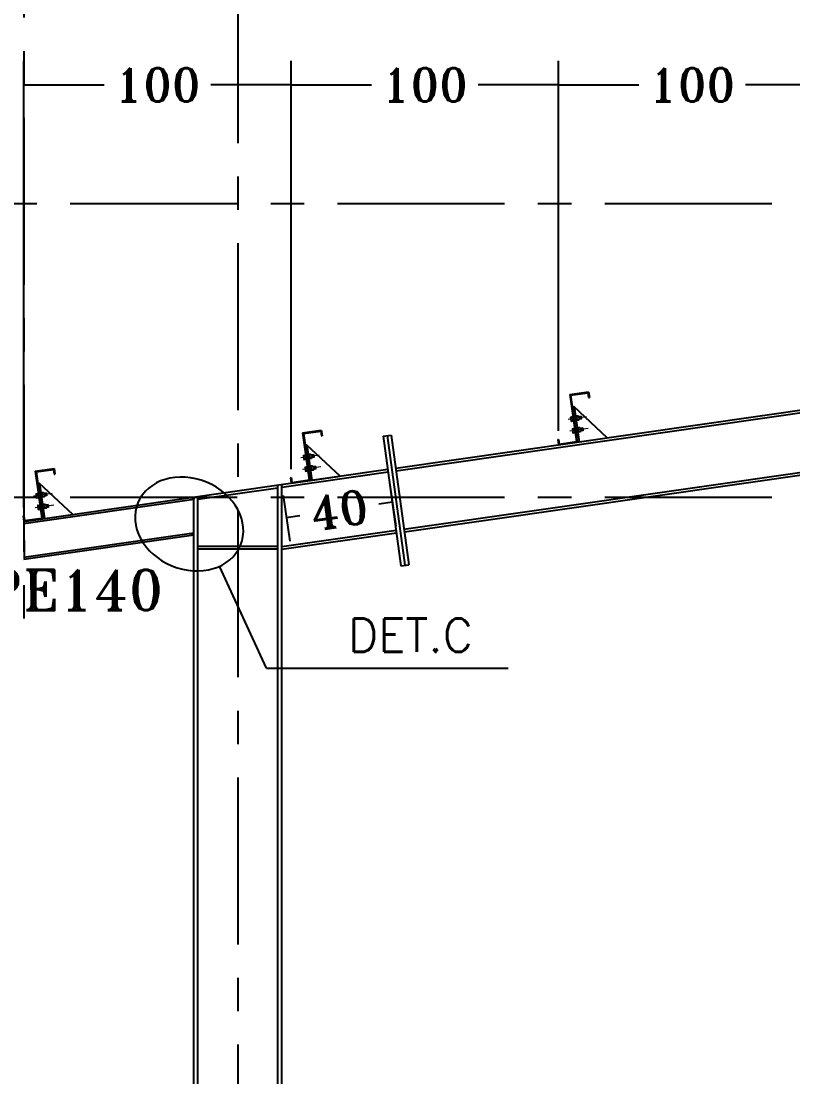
# Model space of a CAD drawing. Header units: inches. Extents: x 460503 to 460688, y 47570 to 48852.
# Drawn here: x 460521.71 to 460527.49, y 48045.24 to 48053.14 of the extents above; entities that cross this region are included whole.
import ezdxf

# ---------------------------------------------------------------- set-up
doc = ezdxf.new("R2010")
doc.units = ezdxf.units.IN
doc.header["$MEASUREMENT"] = 0
doc.linetypes.add('CENTER', pattern=[2, 1.25, -0.25, 0.25, -0.25])
doc.layers.add('2', color=2, linetype='Continuous', lineweight=9)
doc.layers.add('TEXT', color=250, linetype='Continuous', lineweight=30)
for name, color, linetype in [('2Y', 2, 'Continuous'), ('3G', 3, 'Continuous'), ('AXE', 1, 'CENTER'), ('TIE', 2, 'Continuous')]:
    doc.layers.add(name, color=color, linetype=linetype)
doc.styles.add('ROMANC', font='TXT.shx')
doc.styles.add('ROMANT', font='romant')
doc.dimstyles.new('1-50', dxfattribs={"dimscale": 0, "dimtxt": 0.25, "dimasz": 0.18, "dimexe": 0.18, "dimexo": 0.0625, "dimgap": 0.09, "dimtad": 0, "dimdec": 0, "dimlfac": 50, "dimzin": 0, "dimdsep": 46, "dimtxsty": 'ROMANT', "dimblk": 'OBLIQUE', "dimcen": 0.09, "dimclrd": 1, "dimclre": 1, "dimclrt": 2, "dimadec": 0, "dimazin": 0, "dimtfac": 1, "dimtdec": 0, "dimtofl": 0, "dimtmove": 2, "dimatfit": 3, "dimldrblk": 'OBLIQUE', "dimfxl": 0.18, "dimtolj": 1, "dimtzin": 0, "dimarcsym": 0})

# ---------------------------------------------------------------- blocks, each defined once
blk = doc.blocks.new('TIE')
at = {"layer": 'TIE'}
for p, q in [((-3.48, 20), (4.44, 21.17)), ((-3.48, 20), (-0.54, 0.21)), ((-3.13, 19.74), (4.19, 20.83)), ((-3.13, 19.74), (-0.2, -0.04)), ((4.19, 20.83), (4.48, 18.85)), ((4.44, 21.17), (4.78, 18.9)), ((4.48, 18.85), (4.78, 18.9)), ((-1.61, 14.91), (-2.4, 14.8)), ((-1.61, 14.91), (-2.4, 14.8)), ((12.45, 1.85), (-1.61, 14.91)), ((-1.61, 14.91), (0.59, 0.09)), ((-8.45, 1.06), (-8.15, 1.1)), ((-8.45, 1.06), (-8.11, -1.22)), ((-8.15, 1.1), (-7.86, -0.87)), ((-7.86, -0.87), (-0.54, 0.21)), ((-0.2, -0.04), (12.45, 1.85)), ((-8.11, -1.22), (-0.2, -0.04))]:
    blk.add_line(p, q, dxfattribs=at)
blk = doc.blocks.new('*D548')
at = {"color": 1, "lineweight": -2, "transparency": 16777216}
for p, q in [((460525.7348, 48050.0752), (460525.7348, 48052.8472)), ((460527.7348, 48050.3622), (460527.7348, 48052.8472)), ((460525.7348, 48052.6672), (460526.3353, 48052.6672)), ((460527.7348, 48052.6672), (460527.1344, 48052.6672))]:
    blk.add_line(p, q, dxfattribs=at)
at = {"layer": 'Defpoints', "color": 0, "transparency": 16777216}
for p in [(460525.7348, 48052.6672), (460527.7348, 48050.2997), (460525.7348, 48050.0127)]:
    blk.add_point(p, dxfattribs=at)
at = {"color": 2, "transparency": 16777216, "insert": (460526.7348, 48052.6672), "char_height": 0.25, "attachment_point": 5, "style": 'ROMANT'}
blk.add_mtext('\\A1;100', dxfattribs=at)
blk = doc.blocks.new('_OBLIQUE')
blk = doc.blocks.new('*D549')
at = {"color": 1, "lineweight": -2, "transparency": 16777216}
for p, q in [((460523.7348, 48049.7881), (460523.7348, 48052.8472)), ((460525.7348, 48050.0752), (460525.7348, 48052.8472)), ((460523.7348, 48052.6672), (460524.3353, 48052.6672)), ((460525.7348, 48052.6672), (460525.1344, 48052.6672))]:
    blk.add_line(p, q, dxfattribs=at)
at = {"layer": 'Defpoints', "color": 0, "transparency": 16777216}
for p in [(460523.7348, 48052.6672), (460525.7348, 48050.0127), (460523.7348, 48049.7256)]:
    blk.add_point(p, dxfattribs=at)
at = {"color": 2, "transparency": 16777216, "insert": (460524.7348, 48052.6672), "char_height": 0.25, "attachment_point": 5, "style": 'ROMANT'}
blk.add_mtext('\\A1;100', dxfattribs=at)
blk = doc.blocks.new('*D550')
at = {"color": 1, "lineweight": -2, "transparency": 16777216}
for p, q in [((460521.7353, 48049.5012), (460521.7353, 48052.8472)), ((460523.7348, 48049.7881), (460523.7348, 48052.8472)), ((460521.7353, 48052.6672), (460522.3356, 48052.6672)), ((460523.7348, 48052.6672), (460523.1346, 48052.6672))]:
    blk.add_line(p, q, dxfattribs=at)
at = {"layer": 'Defpoints', "color": 0, "transparency": 16777216}
for p in [(460521.7353, 48052.6672), (460523.7348, 48049.7256), (460521.7353, 48049.4387, 0.0054)]:
    blk.add_point(p, dxfattribs=at)
at = {"color": 2, "transparency": 16777216, "insert": (460522.7351, 48052.6672), "char_height": 0.25, "attachment_point": 5, "style": 'ROMANT'}
blk.add_mtext('\\A1;100', dxfattribs=at)
blk = doc.blocks.new('*D621')
at = {"color": 1, "lineweight": -2, "transparency": 16777216}
for p, q in [((460524.4688, 48049.7064), (460524.5181, 48049.3631)), ((460523.6742, 48049.5924), (460523.7235, 48049.249)), ((460524.4925, 48049.5412), (460524.3905, 48049.5266)), ((460523.6979, 48049.4272), (460523.7999, 48049.4418))]:
    blk.add_line(p, q, dxfattribs=at)
at = {"layer": 'Defpoints', "color": 0, "transparency": 16777216}
for p in [(460524.4599, 48049.7683, 0.0045), (460523.6653, 48049.6543, 0.0048), (460524.4925, 48049.5412)]:
    blk.add_point(p, dxfattribs=at)
at = {"color": 2, "transparency": 16777216, "insert": (460524.0952, 48049.4842), "char_height": 0.25, "attachment_point": 5, "rotation": 8.16673, "style": 'ROMANT'}
blk.add_mtext('\\A1;40', dxfattribs=at)

msp = doc.modelspace()

# ---------------------------------------------------------------- hatches: boundary and pattern name
h = msp.add_hatch(color=1)
h.dxf.hatch_style = 1
h.paths.add_polyline_path([(460523.00534581, 48049.56459089), (460523.00534581, 48049.57974456), (460522.99216307, 48049.57785271)])
h = msp.add_hatch(color=1)
h.dxf.hatch_style = 1
h.paths.add_polyline_path([(460523.00534581, 48049.31202964), (460522.98750646, 48049.29431585), (460523.00534581, 48049.29687596)])

# ---------------------------------------------------------------- linework, layer by layer
at = {"color": 1}
for p, q in [((460522.99216307, 48049.57785271, 0.00287034), (460523.00534581, 48049.57974456, 0.00499999)), ((460523.00534581, 48049.56459089, 0.00500068), (460522.99216307, 48049.57785271, 0.00287034)), ((460523.00534581, 48049.57974456, 0.00499999), (460523.00534581, 48049.56459089, 0.00500068)), ((460523.00534581, 48049.31202964, 0.00501227), (460522.98750646, 48049.29431585, 0.00162673)), ((460522.98750646, 48049.29431585, 0.00162673), (460523.00534581, 48049.29687596, 0.00501296)), ((460523.00534581, 48049.29687596, 0.00501296), (460523.00534581, 48049.31202964, 0.00501227))]:
    msp.add_line(p, q, dxfattribs=at)
at = {"layer": '2'}
for p, q in [((460525.94527534, 48050.18089733), (460525.80726589, 48050.16088336)), ((460525.82341807, 48050.1763015), (460525.82712998, 48050.15070548)), ((460525.82477017, 48050.17306902), (460525.82385062, 48050.17361844)), ((460525.8250676, 48050.17101804), (460525.824342, 48050.17023004)), ((460525.82728326, 48050.15625038), (460525.82628261, 48050.15684826)), ((460525.8274356, 48050.15417836), (460525.82677399, 48050.15345986)), ((460525.82733122, 48050.18154212), (460525.83591288, 48050.18278663)), ((460525.827806, 48050.17246222), (460525.8372123, 48050.17382631)), ((460525.83031909, 48050.15564358), (460525.83965284, 48050.15699715)), ((460525.8323706, 48050.14679232), (460525.84095226, 48050.14803683)), ((460525.83591288, 48050.18278663), (460525.84095226, 48050.14803683)), ((460525.84089804, 48050.18548071), (460525.83738796, 48050.18497168)), ((460525.84290759, 48050.18398019), (460525.84799787, 48050.14887938)), ((460525.84649734, 48050.14686982), (460525.84298726, 48050.1463608)), ((460525.8632325, 48050.1797501), (460525.8439254, 48050.17696175)), ((460525.86628717, 48050.15868616), (460525.84698007, 48050.15589781)), ((460525.8622147, 48050.18676854), (460525.86730497, 48050.15166773)), ((460525.8672253, 48050.18928712), (460525.86371522, 48050.18877809)), ((460525.86923486, 48050.18778659), (460525.87432513, 48050.15268578)), ((460525.88242311, 48050.18951994), (460525.86926031, 48050.18761109)), ((460525.86926031, 48050.18761109), (460525.87429968, 48050.15286129)), ((460525.87282461, 48050.15067623), (460525.86931453, 48050.1501672)), ((460525.88320605, 48050.18241605), (460525.87028541, 48050.18054232)), ((460525.88605933, 48050.16223005), (460525.87321124, 48050.16036684)), ((460525.88746249, 48050.15477014), (460525.87429968, 48050.15286129)), ((460525.88242311, 48050.18951994), (460525.88652494, 48050.1859485)), ((460525.88594445, 48050.18386022), (460525.88667005, 48050.18464822)), ((460525.88624188, 48050.18180925), (460525.88716143, 48050.18125983)), ((460525.88652494, 48050.1859485), (460525.89038082, 48050.15935964)), ((460525.90342554, 48050.18557885), (460525.88692555, 48050.18318604)), ((460525.89038082, 48050.15935964), (460525.88746249, 48050.15477014)), ((460525.89863068, 48050.16337658), (460525.88756104, 48050.17880389)), ((460525.88879773, 48050.16367422), (460525.88958732, 48050.16453172)), ((460525.89368825, 48050.16265983), (460525.88894323, 48050.16927276)), ((460525.88924025, 48050.16164429), (460525.8900787, 48050.16114332)), ((460525.90357312, 48050.16409333), (460525.88959558, 48050.18357325)), ((460525.90648021, 48050.16451491), (460525.88998021, 48050.1621221)), ((460525.90591101, 48050.16843993), (460525.89453802, 48050.18428999)), ((460525.90452881, 48050.17797105), (460525.89948046, 48050.18500674)), ((460525.90342554, 48050.18557885), (460525.90648021, 48050.16451491)), ((460525.95766932, 48050.09358201), (460525.81965987, 48050.07356804)), ((460525.83607491, 48050.0890243), (460525.83978681, 48050.06342828)), ((460525.837427, 48050.08579182), (460525.83650746, 48050.08634124)), ((460525.83772443, 48050.08374084), (460525.83699884, 48050.08295284)), ((460525.83994009, 48050.06897318), (460525.83893945, 48050.06957106)), ((460525.84009243, 48050.06690116), (460525.83943083, 48050.06618266)), ((460525.83998806, 48050.09426492), (460525.84856972, 48050.09550943)), ((460525.84046284, 48050.08518502), (460525.84986913, 48050.08654911)), ((460525.84297593, 48050.06836638), (460525.85230968, 48050.06971995)), ((460525.84856972, 48050.09550943), (460525.85360909, 48050.06075963)), ((460525.85355488, 48050.09820351), (460525.85004479, 48050.09769449)), ((460525.85556443, 48050.09670299), (460525.86065471, 48050.06160218)), ((460525.87588934, 48050.0924729), (460525.85658223, 48050.08968455)), ((460525.878944, 48050.07140896), (460525.8596369, 48050.06862061)), ((460525.87487153, 48050.09949134), (460525.87996181, 48050.06439053)), ((460525.87988214, 48050.10200992), (460525.87637206, 48050.10150089)), ((460525.88189169, 48050.10050939), (460525.88698197, 48050.06540858)), ((460525.89507995, 48050.10224274), (460525.88191714, 48050.10033389)), ((460525.88191714, 48050.10033389), (460525.88695652, 48050.06558409)), ((460525.88548144, 48050.06339903), (460525.88197136, 48050.06289)), ((460525.89586288, 48050.09513885), (460525.88294225, 48050.09326512)), ((460525.89871616, 48050.07495285), (460525.88586807, 48050.07308964)), ((460525.90011932, 48050.06749294), (460525.88695652, 48050.06558409)), ((460525.89507995, 48050.10224274), (460525.89918177, 48050.0986713)), ((460525.89860129, 48050.09658302), (460525.89932688, 48050.09737102)), ((460525.89889872, 48050.09453205), (460525.89981826, 48050.09398263)), ((460525.89918177, 48050.0986713), (460525.90303766, 48050.07208244)), ((460525.91608238, 48050.09830165), (460525.89958238, 48050.09590884)), ((460525.90303766, 48050.07208244), (460525.90011932, 48050.06749294)), ((460525.91128752, 48050.07609938), (460525.90021788, 48050.09152669)), ((460525.90145457, 48050.07639702), (460525.90224416, 48050.07725452)), ((460525.90634508, 48050.07538263), (460525.90160007, 48050.08199556)), ((460525.90189709, 48050.07436709), (460525.90273554, 48050.07386612)), ((460525.91622996, 48050.07681613), (460525.90225242, 48050.09629605)), ((460525.91913704, 48050.07723771), (460525.90263705, 48050.0748449)), ((460525.91856784, 48050.08116273), (460525.90719486, 48050.09701279)), ((460525.91718565, 48050.09069385), (460525.91213729, 48050.09772954)), ((460525.91608238, 48050.09830165), (460525.91913704, 48050.07723771)), ((460525.84502743, 48050.05951512), (460525.85360909, 48050.06075963)), ((460525.85915418, 48050.05959262), (460525.8556441, 48050.0590836)), ((460523.94527535, 48049.89387841), (460523.80726591, 48049.87386445)), ((460523.82341809, 48049.88928259), (460523.82712999, 48049.86368656)), ((460523.82477018, 48049.8860501), (460523.82385063, 48049.88659952)), ((460523.82506761, 48049.88399913), (460523.82434202, 48049.88321113)), ((460523.82728327, 48049.86923146), (460523.82628263, 48049.86982934)), ((460523.82743561, 48049.86715945), (460523.82677401, 48049.86644094)), ((460523.82733124, 48049.89452321), (460523.8359129, 48049.89576771)), ((460523.82780601, 48049.8854433), (460523.83721231, 48049.88680739)), ((460523.8303191, 48049.86862466), (460523.83965286, 48049.86997823)), ((460523.83237061, 48049.85977341), (460523.84095227, 48049.86101791)), ((460523.8359129, 48049.89576771), (460523.84095227, 48049.86101791)), ((460523.84089805, 48049.8984618), (460523.83738797, 48049.89795277)), ((460523.84290761, 48049.89696127), (460523.84799789, 48049.86186046)), ((460523.84649736, 48049.85985091), (460523.84298728, 48049.85934188)), ((460523.86323251, 48049.89273119), (460523.84392541, 48049.88994284)), ((460523.86628718, 48049.87166725), (460523.84698008, 48049.8688789)), ((460523.86221471, 48049.89974962), (460523.86730499, 48049.86464881)), ((460523.86722532, 48049.9022682), (460523.86371524, 48049.90175918)), ((460523.86923487, 48049.90076768), (460523.87432515, 48049.86566687)), ((460523.88242313, 48049.90250103), (460523.86926032, 48049.90059217)), ((460523.86926032, 48049.90059217), (460523.8742997, 48049.86584237)), ((460523.87282462, 48049.86365731), (460523.86931454, 48049.86314829)), ((460523.88320606, 48049.89539714), (460523.87028543, 48049.8935234)), ((460523.88605934, 48049.87521114), (460523.87321125, 48049.87334792)), ((460523.8874625, 48049.86775123), (460523.8742997, 48049.86584237)), ((460523.88242313, 48049.90250103), (460523.88652495, 48049.89892959)), ((460523.88594447, 48049.89684131), (460523.88667006, 48049.89762931)), ((460523.8862419, 48049.89479034), (460523.88716144, 48049.89424091)), ((460523.88652495, 48049.89892959), (460523.89038084, 48049.87234072)), ((460523.90342555, 48049.89855993), (460523.88692556, 48049.89616713)), ((460523.89038084, 48049.87234072), (460523.8874625, 48049.86775123)), ((460523.8986307, 48049.87635767), (460523.88756105, 48049.89178497)), ((460523.88879775, 48049.87665531), (460523.88958733, 48049.8775128)), ((460523.89368826, 48049.87564092), (460523.88894325, 48049.88225385)), ((460523.88924027, 48049.87462538), (460523.89007871, 48049.87412441)), ((460523.90357313, 48049.87707441), (460523.8895956, 48049.89655433)), ((460523.90648022, 48049.87749599), (460523.88998023, 48049.87510318)), ((460523.90591102, 48049.88142102), (460523.89453803, 48049.89727108)), ((460523.90452883, 48049.89095214), (460523.89948047, 48049.89798782)), ((460523.90342555, 48049.89855993), (460523.90648022, 48049.87749599)), ((460523.95766934, 48049.8065631), (460523.81965989, 48049.78654913)), ((460523.83607492, 48049.80200539), (460523.83978683, 48049.77640936)), ((460523.83742702, 48049.7987729), (460523.83650747, 48049.79932232)), ((460523.83772445, 48049.79672193), (460523.83699885, 48049.79593393)), ((460523.83994011, 48049.78195426), (460523.83893946, 48049.78255214)), ((460523.84009245, 48049.77988225), (460523.83943084, 48049.77916374)), ((460523.83998807, 48049.80724601), (460523.84856973, 48049.80849051)), ((460523.84046285, 48049.7981661), (460523.84986915, 48049.79953019)), ((460523.84297594, 48049.78134746), (460523.85230969, 48049.78270103)), ((460523.84502745, 48049.77249621), (460523.85360911, 48049.77374071)), ((460523.84856973, 48049.80849051), (460523.85360911, 48049.77374071)), ((460523.85355489, 48049.8111846), (460523.85004481, 48049.81067557)), ((460523.85556444, 48049.80968407), (460523.86065472, 48049.77458326)), ((460523.8591542, 48049.77257371), (460523.85564411, 48049.77206468)), ((460523.87588935, 48049.80545399), (460523.85658225, 48049.80266564)), ((460523.87894402, 48049.78439005), (460523.85963692, 48049.7816017)), ((460523.87487155, 48049.81247242), (460523.87996182, 48049.77737161)), ((460523.87988215, 48049.814991), (460523.87637207, 48049.81448198)), ((460523.88189171, 48049.81349048), (460523.88698198, 48049.77838967)), ((460523.89507996, 48049.81522383), (460523.88191716, 48049.81331497)), ((460523.88191716, 48049.81331497), (460523.88695653, 48049.77856517)), ((460523.88548146, 48049.77638011), (460523.88197138, 48049.77587109)), ((460523.8958629, 48049.80811994), (460523.88294226, 48049.8062462)), ((460523.89871618, 48049.78793394), (460523.88586809, 48049.78607072)), ((460523.90011934, 48049.78047403), (460523.88695653, 48049.77856517)), ((460523.89507996, 48049.81522383), (460523.89918179, 48049.81165239)), ((460523.8986013, 48049.80956411), (460523.8993269, 48049.81035211)), ((460523.89889873, 48049.80751314), (460523.89981828, 48049.80696371)), ((460523.89918179, 48049.81165239), (460523.90303767, 48049.78506352)), ((460523.91608239, 48049.81128273), (460523.8995824, 48049.80888993)), ((460523.90303767, 48049.78506352), (460523.90011934, 48049.78047403)), ((460523.91128753, 48049.78908047), (460523.90021789, 48049.80450777)), ((460523.90145458, 48049.78937811), (460523.90224417, 48049.7902356)), ((460523.9063451, 48049.78836372), (460523.90160008, 48049.79497665)), ((460523.9018971, 48049.78734818), (460523.90273555, 48049.78684721)), ((460523.91622997, 48049.78979721), (460523.90225243, 48049.80927713)), ((460523.91913706, 48049.79021879), (460523.90263706, 48049.78782598)), ((460523.91856786, 48049.79414382), (460523.90719487, 48049.80999388)), ((460523.91718566, 48049.80367494), (460523.91213731, 48049.81071062)), ((460523.91608239, 48049.81128273), (460523.91913706, 48049.79021879)), ((460521.94527534, 48049.60685949, 0.00541421), (460521.80726589, 48049.58684553, 0.00541421)), ((460521.82341807, 48049.60226367, 0.00541421), (460521.82712998, 48049.57666764, 0.00541421)), ((460521.82477017, 48049.59903118, 0.00541421), (460521.82385062, 48049.59958061, 0.00541421)), ((460521.8250676, 48049.59698021, 0.00541421), (460521.824342, 48049.59619221, 0.00541421)), ((460521.82733122, 48049.60750429, 0.00541421), (460521.83591288, 48049.60874879, 0.00541421)), ((460521.827806, 48049.59842438, 0.00541421), (460521.8372123, 48049.59978847, 0.00541421)), ((460521.83591288, 48049.60874879, 0.00541421), (460521.84095226, 48049.57399899, 0.00541421)), ((460521.84089804, 48049.61144288, 0.00541421), (460521.83738796, 48049.61093385, 0.00541421)), ((460521.84290759, 48049.60994235, 0.00541421), (460521.84799787, 48049.57484154, 0.00541421)), ((460521.8632325, 48049.60571227, 0.00541421), (460521.8439254, 48049.60292392, 0.00541421)), ((460521.8622147, 48049.6127307, 0.00541421), (460521.86730497, 48049.57762989, 0.00541421)), ((460521.8672253, 48049.61524928, 0.00541421), (460521.86371522, 48049.61474026, 0.00541421)), ((460521.86923486, 48049.61374876, 0.00541421), (460521.87432513, 48049.57864795, 0.00541421)), ((460521.88242311, 48049.61548211, 0.00541421), (460521.86926031, 48049.61357325, 0.00541421)), ((460521.86926031, 48049.61357325, 0.00541421), (460521.87429968, 48049.57882345, 0.00541421)), ((460521.88320605, 48049.60837822, 0.00541421), (460521.87028541, 48049.60650448, 0.00541421)), ((460521.88605933, 48049.58819222, 0.00541421), (460521.87321124, 48049.586329, 0.00541421)), ((460521.88242311, 48049.61548211, 0.00541421), (460521.88652494, 48049.61191067, 0.00541421)), ((460521.88594445, 48049.60982239, 0.00541421), (460521.88667005, 48049.61061039, 0.00541421)), ((460521.88624188, 48049.60777142, 0.00541421), (460521.88716143, 48049.60722199, 0.00541421)), ((460521.88652494, 48049.61191067, 0.00541421), (460521.89038082, 48049.5853218, 0.00541421)), ((460521.90342554, 48049.61154102, 0.00541421), (460521.88692555, 48049.60914821, 0.00541421)), ((460521.89863068, 48049.58933875, 0.00541421), (460521.88756104, 48049.60476605, 0.00541421)), ((460521.88879773, 48049.58963639, 0.00541421), (460521.88958732, 48049.59049388, 0.00541421)), ((460521.89368825, 48049.588622, 0.00541421), (460521.88894323, 48049.59523493, 0.00541421)), ((460521.88924025, 48049.58760646, 0.00541421), (460521.8900787, 48049.58710549, 0.00541421)), ((460521.90357312, 48049.59005549, 0.00541421), (460521.88959558, 48049.60953541, 0.00541421)), ((460521.90648021, 48049.59047707, 0.00541421), (460521.88998021, 48049.58808427, 0.00541421)), ((460521.90591101, 48049.5944021, 0.00541421), (460521.89453802, 48049.61025216, 0.00541421)), ((460521.90452881, 48049.60393322, 0.00541421), (460521.89948046, 48049.6109689, 0.00541421)), ((460521.90342554, 48049.61154102, 0.00541421), (460521.90648021, 48049.59047707, 0.00541421)), ((460521.95766932, 48049.51954418, 0.00541421), (460521.81965988, 48049.49953021, 0.00541421)), ((460521.82728326, 48049.58221254, 0.00541421), (460521.82628261, 48049.58281042, 0.00541421)), ((460521.8274356, 48049.58014053, 0.00541421), (460521.82677399, 48049.57942203, 0.00541421)), ((460521.83031909, 48049.58160574, 0.00541421), (460521.83965284, 48049.58295931, 0.00541421)), ((460521.8323706, 48049.57275449, 0.00541421), (460521.84095226, 48049.57399899, 0.00541421)), ((460521.83607491, 48049.51498647, 0.00541421), (460521.83978681, 48049.48939044, 0.00541421)), ((460521.837427, 48049.51175398, 0.00541421), (460521.83650746, 48049.51230341, 0.00541421)), ((460521.83772443, 48049.50970301, 0.00541421), (460521.83699884, 48049.50891501, 0.00541421)), ((460521.83998806, 48049.52022709, 0.00541421), (460521.84856972, 48049.52147159, 0.00541421)), ((460521.84046284, 48049.51114718, 0.00541421), (460521.84986913, 48049.51251127, 0.00541421)), ((460521.84649734, 48049.57283199, 0.00541421), (460521.84298726, 48049.57232296, 0.00541421)), ((460521.86628717, 48049.58464833, 0.00541421), (460521.84698007, 48049.58185998, 0.00541421)), ((460521.84856972, 48049.52147159, 0.00541421), (460521.85360909, 48049.48672179, 0.00541421)), ((460521.85355488, 48049.52416568, 0.00541421), (460521.85004479, 48049.52365665, 0.00541421)), ((460521.85556443, 48049.52266515, 0.00541421), (460521.86065471, 48049.48756434, 0.00541421)), ((460521.87588934, 48049.51843507, 0.00541421), (460521.85658223, 48049.51564672, 0.00541421)), ((460521.87282461, 48049.5766384, 0.00541421), (460521.86931453, 48049.57612937, 0.00541421)), ((460521.88746249, 48049.58073231, 0.00541421), (460521.87429968, 48049.57882345, 0.00541421)), ((460521.87487153, 48049.5254535, 0.00541421), (460521.87996181, 48049.49035269, 0.00541421)), ((460521.87988214, 48049.52797208, 0.00541421), (460521.87637206, 48049.52746306, 0.00541421)), ((460521.88189169, 48049.52647156, 0.00541421), (460521.88698197, 48049.49137075, 0.00541421)), ((460521.89507995, 48049.52820491, 0.00541421), (460521.88191714, 48049.52629605, 0.00541421)), ((460521.88191714, 48049.52629605, 0.00541421), (460521.88695652, 48049.49154625, 0.00541421)), ((460521.89586288, 48049.52110102, 0.00541421), (460521.88294225, 48049.51922728, 0.00541421)), ((460521.89038082, 48049.5853218, 0.00541421), (460521.88746249, 48049.58073231, 0.00541421)), ((460521.89507995, 48049.52820491, 0.00541421), (460521.89918177, 48049.52463347, 0.00541421)), ((460521.89860129, 48049.52254519, 0.00541421), (460521.89932688, 48049.52333319, 0.00541421)), ((460521.89889872, 48049.52049422, 0.00541421), (460521.89981826, 48049.51994479, 0.00541421)), ((460521.89918177, 48049.52463347, 0.00541421), (460521.90303766, 48049.4980446, 0.00541421)), ((460521.91608238, 48049.52426382, 0.00541421), (460521.89958238, 48049.52187101, 0.00541421)), ((460521.91128752, 48049.50206155, 0.00541421), (460521.90021788, 48049.51748885, 0.00541421)), ((460521.90634508, 48049.5013448, 0.00541421), (460521.90160007, 48049.50795773, 0.00541421)), ((460521.91622996, 48049.50277829, 0.00541421), (460521.90225242, 48049.52225821, 0.00541421)), ((460521.91856784, 48049.5071249, 0.00541421), (460521.90719486, 48049.52297496, 0.00541421)), ((460521.91718565, 48049.51665602, 0.00541421), (460521.91213729, 48049.5236917, 0.00541421)), ((460521.91608238, 48049.52426382, 0.00541421), (460521.91913704, 48049.50319987, 0.00541421)), ((460521.83994009, 48049.49493534, 0.00541421), (460521.83893945, 48049.49553322, 0.00541421)), ((460521.84009243, 48049.49286333, 0.00541421), (460521.83943083, 48049.49214483, 0.00541421)), ((460521.84297593, 48049.49432854, 0.00541421), (460521.85230968, 48049.49568211, 0.00541421)), ((460521.84502743, 48049.48547729, 0.00541421), (460521.85360909, 48049.48672179, 0.00541421)), ((460521.85915418, 48049.48555479, 0.00541421), (460521.8556441, 48049.48504576, 0.00541421)), ((460521.878944, 48049.49737113, 0.00541421), (460521.8596369, 48049.49458278, 0.00541421)), ((460521.88548144, 48049.4893612, 0.00541421), (460521.88197136, 48049.48885217, 0.00541421)), ((460521.89871616, 48049.50091502, 0.00541421), (460521.88586807, 48049.4990518, 0.00541421)), ((460521.90011932, 48049.49345511, 0.00541421), (460521.88695652, 48049.49154625, 0.00541421)), ((460521.90303766, 48049.4980446, 0.00541421), (460521.90011932, 48049.49345511, 0.00541421)), ((460521.90145457, 48049.50235919, 0.00541421), (460521.90224416, 48049.50321669, 0.00541421)), ((460521.90189709, 48049.50032926, 0.00541421), (460521.90273554, 48049.49982829, 0.00541421)), ((460521.91913704, 48049.50319987, 0.00541421), (460521.90263705, 48049.50080707, 0.00541421))]:
    msp.add_line(p, q, dxfattribs=at)
for centre, radius, start, end in [((460525.82799496, 48050.17696524), 0.00462476, 98.25144292, 188.25144292), ((460525.82714227, 48050.1770391), 0.00462476, 239.141982891, 278.25144292), ((460525.82846973, 48050.16788533), 0.00462476, 98.25144292, 137.36090295), ((460525.83170686, 48050.15136921), 0.00462476, 188.25144292, 278.25144292), ((460525.82965535, 48050.16022046), 0.00462476, 239.141982891, 278.25144292), ((460525.83083773, 48050.15104565), 0.00462476, 98.25144292, 137.36090295), ((460525.83764247, 48050.18321664), 0.0017734, 98.25144292, 188.25144292), ((460525.84115255, 48050.18372567), 0.0017734, 8.25144292, 98.25144292), ((460525.84273275, 48050.14811584), 0.0017734, 188.25144292, 278.25144292), ((460525.84624283, 48050.14862486), 0.0017734, 278.25144292, 8.25144292), ((460525.86396974, 48050.18702305), 0.0017734, 98.25144292, 188.25144292), ((460525.86747982, 48050.18753208), 0.0017734, 8.25144292, 98.25144292), ((460525.86906001, 48050.15192224), 0.0017734, 188.25144292, 278.25144292), ((460525.87257009, 48050.15243127), 0.0017734, 278.25144292, 8.25144292), ((460525.88254231, 48050.18699294), 0.00462476, 278.25144292, 317.36090295), ((460525.88386978, 48050.17783917), 0.00462476, 59.141982891, 98.25144292), ((460525.88539559, 48050.16680694), 0.00462476, 278.25144292, 317.36090295), ((460525.88686815, 48050.15767421), 0.00462476, 59.141982891, 98.25144292), ((460525.84065179, 48050.08968804), 0.00462476, 98.25144292, 188.25144292), ((460525.8397991, 48050.0897619), 0.00462476, 239.141982891, 278.25144292), ((460525.84112657, 48050.08060813), 0.00462476, 98.25144292, 137.36090295), ((460525.8443637, 48050.06409201), 0.00462476, 188.25144292, 278.25144292), ((460525.84231219, 48050.07294326), 0.00462476, 239.141982891, 278.25144292), ((460525.84349457, 48050.06376845), 0.00462476, 98.25144292, 137.36090295), ((460525.85029931, 48050.09593944), 0.0017734, 98.25144292, 188.25144292), ((460525.85380939, 48050.09644847), 0.0017734, 8.25144292, 98.25144292), ((460525.85889967, 48050.06134766), 0.0017734, 278.25144292, 8.25144292), ((460525.87662657, 48050.09974585), 0.0017734, 98.25144292, 188.25144292), ((460525.88013665, 48050.10025488), 0.0017734, 8.25144292, 98.25144292), ((460525.88171685, 48050.06464504), 0.0017734, 188.25144292, 278.25144292), ((460525.88522693, 48050.06515407), 0.0017734, 278.25144292, 8.25144292), ((460525.89519915, 48050.09971574), 0.00462476, 278.25144292, 317.36090295), ((460525.89652662, 48050.09056197), 0.00462476, 59.141982891, 98.25144292), ((460525.89805243, 48050.07952974), 0.00462476, 278.25144292, 317.36090295), ((460525.89952499, 48050.07039701), 0.00462476, 59.141982891, 98.25144292), ((460525.85538959, 48050.06083864), 0.0017734, 188.25144292, 278.25144292), ((460523.82799497, 48049.88994632), 0.00462476, 98.25144292, 188.25144292), ((460523.82714228, 48049.89002019), 0.00462476, 239.141982891, 278.25144292), ((460523.82846975, 48049.88086642), 0.00462476, 98.25144292, 137.36090295), ((460523.83170688, 48049.8643503), 0.00462476, 188.25144292, 278.25144292), ((460523.82965537, 48049.87320155), 0.00462476, 239.141982891, 278.25144292), ((460523.83083775, 48049.86402674), 0.00462476, 98.25144292, 137.36090295), ((460523.83764249, 48049.89619773), 0.0017734, 98.25144292, 188.25144292), ((460523.84115257, 48049.89670676), 0.0017734, 8.25144292, 98.25144292), ((460523.84273276, 48049.86109692), 0.0017734, 188.25144292, 278.25144292), ((460523.84624285, 48049.86160595), 0.0017734, 278.25144292, 8.25144292), ((460523.86396975, 48049.90000414), 0.0017734, 98.25144292, 188.25144292), ((460523.86747983, 48049.90051316), 0.0017734, 8.25144292, 98.25144292), ((460523.86906003, 48049.86490333), 0.0017734, 188.25144292, 278.25144292), ((460523.87257011, 48049.86541236), 0.0017734, 278.25144292, 8.25144292), ((460523.88254233, 48049.89997402), 0.00462476, 278.25144292, 317.36090295), ((460523.8838698, 48049.89082025), 0.00462476, 59.141982891, 98.25144292), ((460523.88539561, 48049.87978802), 0.00462476, 278.25144292, 317.36090295), ((460523.88686817, 48049.87065529), 0.00462476, 59.141982891, 98.25144292), ((460523.84065181, 48049.80266912), 0.00462476, 98.25144292, 188.25144292), ((460523.83979912, 48049.80274299), 0.00462476, 239.141982891, 278.25144292), ((460523.84112658, 48049.79358922), 0.00462476, 98.25144292, 137.36090295), ((460523.84436371, 48049.7770731), 0.00462476, 188.25144292, 278.25144292), ((460523.84231221, 48049.78592435), 0.00462476, 239.141982891, 278.25144292), ((460523.84349458, 48049.77674954), 0.00462476, 98.25144292, 137.36090295), ((460523.85029932, 48049.80892053), 0.0017734, 98.25144292, 188.25144292), ((460523.8538094, 48049.80942956), 0.0017734, 8.25144292, 98.25144292), ((460523.8553896, 48049.77381972), 0.0017734, 188.25144292, 278.25144292), ((460523.85889968, 48049.77432875), 0.0017734, 278.25144292, 8.25144292), ((460523.87662659, 48049.81272694), 0.0017734, 98.25144292, 188.25144292), ((460523.88013667, 48049.81323596), 0.0017734, 8.25144292, 98.25144292), ((460523.88171686, 48049.77762613), 0.0017734, 188.25144292, 278.25144292), ((460523.88522694, 48049.77813516), 0.0017734, 278.25144292, 8.25144292), ((460523.89519916, 48049.81269682), 0.00462476, 278.25144292, 317.36090295), ((460523.89652663, 48049.80354305), 0.00462476, 59.141982891, 98.25144292), ((460523.89805244, 48049.79251082), 0.00462476, 278.25144292, 317.36090295), ((460523.899525, 48049.78337809), 0.00462476, 59.141982891, 98.25144292), ((460521.82799496, 48049.6029274, 0.00541421), 0.00462476, 98.25144292, 188.25144292), ((460521.82714227, 48049.60300127, 0.00541421), 0.00462476, 239.141982891, 278.25144292), ((460521.82846973, 48049.5938475, 0.00541421), 0.00462476, 98.25144292, 137.36090295), ((460521.83764247, 48049.60917881, 0.00541421), 0.0017734, 98.25144292, 188.25144292), ((460521.84115255, 48049.60968784, 0.00541421), 0.0017734, 8.25144292, 98.25144292), ((460521.86396974, 48049.61298522, 0.00541421), 0.0017734, 98.25144292, 188.25144292), ((460521.86747982, 48049.61349424, 0.00541421), 0.0017734, 8.25144292, 98.25144292), ((460521.88254231, 48049.6129551, 0.00541421), 0.00462476, 278.25144292, 317.36090295), ((460521.88386978, 48049.60380133, 0.00541421), 0.00462476, 59.141982891, 98.25144292), ((460521.88539559, 48049.5927691, 0.00541421), 0.00462476, 278.25144292, 317.36090295), ((460521.88686815, 48049.58363637, 0.00541421), 0.00462476, 59.141982891, 98.25144292), ((460521.83170686, 48049.57733138, 0.00541421), 0.00462476, 188.25144292, 278.25144292), ((460521.82965535, 48049.58618263, 0.00541421), 0.00462476, 239.141982891, 278.25144292), ((460521.83083773, 48049.57700782, 0.00541421), 0.00462476, 98.25144292, 137.36090295), ((460521.84065179, 48049.5156502, 0.00541421), 0.00462476, 98.25144292, 188.25144292), ((460521.8397991, 48049.51572407, 0.00541421), 0.00462476, 239.141982891, 278.25144292), ((460521.84112657, 48049.5065703, 0.00541421), 0.00462476, 98.25144292, 137.36090295), ((460521.84273275, 48049.574078, 0.00541421), 0.0017734, 188.25144292, 278.25144292), ((460521.84624283, 48049.57458703, 0.00541421), 0.0017734, 278.25144292, 8.25144292), ((460521.85029931, 48049.52190161, 0.00541421), 0.0017734, 98.25144292, 188.25144292), ((460521.85380939, 48049.52241064, 0.00541421), 0.0017734, 8.25144292, 98.25144292), ((460521.86906001, 48049.57788441, 0.00541421), 0.0017734, 188.25144292, 278.25144292), ((460521.87257009, 48049.57839344, 0.00541421), 0.0017734, 278.25144292, 8.25144292), ((460521.87662657, 48049.52570802, 0.00541421), 0.0017734, 98.25144292, 188.25144292), ((460521.88013665, 48049.52621704, 0.00541421), 0.0017734, 8.25144292, 98.25144292), ((460521.89519915, 48049.5256779, 0.00541421), 0.00462476, 278.25144292, 317.36090295), ((460521.89652662, 48049.51652413, 0.00541421), 0.00462476, 59.141982891, 98.25144292), ((460521.8443637, 48049.49005418, 0.00541421), 0.00462476, 188.25144292, 278.25144292), ((460521.84231219, 48049.49890543, 0.00541421), 0.00462476, 239.141982891, 278.25144292), ((460521.84349457, 48049.48973062, 0.00541421), 0.00462476, 98.25144292, 137.36090295), ((460521.85538959, 48049.4868008, 0.00541421), 0.0017734, 188.25144292, 278.25144292), ((460521.85889967, 48049.48730983, 0.00541421), 0.0017734, 278.25144292, 8.25144292), ((460521.88171685, 48049.49060721, 0.00541421), 0.0017734, 188.25144292, 278.25144292), ((460521.88522693, 48049.49111624, 0.00541421), 0.0017734, 278.25144292, 8.25144292), ((460521.89805243, 48049.5054919, 0.00541421), 0.00462476, 278.25144292, 317.36090295), ((460521.89952499, 48049.49635917, 0.00541421), 0.00462476, 59.141982891, 98.25144292)]:
    msp.add_arc(centre, radius, start, end, dxfattribs=at)
at = {"layer": '2Y'}
for q in [(460523.19944528, 48049.06255934, 0.00622953), (460525.35886642, 48048.29967847, 0.01148818)]:
    msp.add_line((460523.55097758, 48048.29967847, 0.01148818), q, dxfattribs=at)
at = {"layer": '2Y', "extrusion": (0, 0, -1)}
msp.add_ellipse((460522.97161411, 48049.37850543, 0.00622953), major_axis=(0.38386558, -0.15916806), ratio=0.8162990064, start_param=-1.5707963268, end_param=4.7123889804, dxfattribs=at)
at = {"layer": '3G'}
for p, q in [((460524.51662588, 48049.79662755, 0.00450707), (460532.10023277, 48050.88494687, 0.00203363)), ((460524.51933165, 48049.77681095, 0.00450712), (460532.09169656, 48050.86351694, 0.00203734)), ((460524.57885875, 48049.34084585, 0.00450809), (460532.15122365, 48050.42755184, 0.00203831)), ((460524.58156453, 48049.32102926, 0.00450813), (460532.15392943, 48050.40773524, 0.00203835)), ((460524.42335905, 48050.03619012, 0.18248176), (460524.48280745, 48050.04430726, 0.18248176)), ((460524.42335905, 48050.03619012, 0.24998159), (460524.55593903, 48049.06519962, 0.0049822)), ((460524.45308325, 48050.04024869, 0.24998159), (460524.58566323, 48049.06925819, 0.0049822)), ((460524.48280745, 48050.04430726, 0.24998159), (460524.61538743, 48049.07331676, 0.0049822)), ((460521.73534581, 48049.39748755, 0.00541421), (460524.45723296, 48049.7881041, 0.00452644)), ((460523.66534581, 48049.6542559, 0.00478565), (460524.45993873, 48049.7682875, 0.00452649)), ((460523.63534581, 48018.47974456, 0.00499999), (460523.63534581, 48049.67015552, 0.00499999)), ((460523.66534581, 48018.47974456, 0.00499999), (460523.66534581, 48049.6744608, 0.00499999)), ((460523.03534581, 48049.56384495, 0.00499113), (460523.63534581, 48049.64995062, 0.00479544)), ((460521.73534581, 48049.38233387, 0.0054149), (460523.00534581, 48049.56459089, 0.00500068)), ((460523.00534581, 48018.47974456, 0.00499999), (460523.00534581, 48049.57974456, 0.00499999)), ((460523.03534581, 48018.47974456, 0.00499999), (460523.03534581, 48049.58396486, 0.00499999)), ((460521.73534581, 48049.39748755, 0.00541421), (460521.73556645, 48049.11560228, 0.00542472)), ((460521.73534581, 48049.12977262, 0.00542648), (460523.00534581, 48049.31202964, 0.00501227)), ((460521.73534581, 48049.11461895, 0.00542718), (460523.00534581, 48049.29687596, 0.00501296)), ((460523.66534581, 48049.2097481, 0.00480604), (460524.51946583, 48049.33232241, 0.00452746)), ((460523.66534581, 48049.1895432, 0.00480696), (460524.5221716, 48049.31250581, 0.0045275)), ((460523.63534581, 48049.2095432, 0.00481615), (460523.03534581, 48049.2095432, 0.00499999)), ((460523.63534581, 48049.1895432, 0.00481615), (460523.03534581, 48049.1895432, 0.00499999)), ((460524.55593903, 48049.06519962, 0.18248176), (460524.61538743, 48049.07331676, 0.18248176))]:
    msp.add_line(p, q, dxfattribs=at)
at = {"layer": 'AXE'}
for p, q in [((460523.33534581, 48059.48066638, 0.00499999), (460523.33534581, 48017.182472, 0.00499999)), ((460521.73534581, 48058.42037744, 0.00499999), (460521.73534581, 48048.51214599, 0.00499999)), ((460512.08129343, 48051.77974456), (460567.369901, 48051.77974456)), ((460512.08129343, 48049.57974456), (460567.369901, 48049.57974456))]:
    msp.add_line(p, q, dxfattribs=at)

# ---------------------------------------------------------------- block references
at = {"layer": '2', "xscale": 0.01773399014778325, "yscale": 0.01773399014778325, "zscale": 0.01773399014778325, "rotation": 359.6857205502883}
for p in [(460525.87927453, 48049.99228988), (460523.87927454, 48049.70527097), (460521.87927453, 48049.41825205, 0.00541421)]:
    msp.add_blockref('TIE', p, dxfattribs=at)

# ---------------------------------------------------------------- texts
at = {"layer": '2Y', "style": 'ROMANC'}
msp.add_text('DET.C', height=0.249999306, dxfattribs=at).set_placement((460524.16146185, 48048.42089275, 0.01148818))
at = {"layer": 'TEXT', "color": 2, "style": 'ROMANT'}
msp.add_text('IPE140', height=0.302224371, rotation=0.081705483, dxfattribs=at).set_placement((460521.28791226, 48048.73204973, 0.00000016))

# ---------------------------------------------------------------- dimensions: what is measured, and where the dimension line sits
for base, p1, p2, picture, middle in [((460521.73534581, 48052.66722259), (460523.73484197, 48049.72563707), (460521.73534581, 48049.43869015, 0.00541421), '*D550', (460522.73509389, 48052.66722259)), ((460523.73484197, 48052.66722259), (460525.73484196, 48050.01265598), (460523.73484197, 48049.72563707), '*D549', (460524.73484196, 48052.66722259)), ((460525.73484196, 48052.66722259), (460527.73484196, 48050.2996749), (460525.73484196, 48050.01265598), '*D548', (460526.73484196, 48052.66722259))]:
    dim = msp.add_linear_dim(base=base, p1=p1, p2=p2, dimstyle='1-50', override={"dimscale": 1})
    dim.commit()
    dim.dimension.update_dxf_attribs({"geometry": picture, "text_midpoint": middle})
dim = msp.add_aligned_dim(p1=(460523.66534581, 48049.6542559, 0.00478565), p2=(460524.45993873, 48049.7682875, 0.00452649), distance=-0.22937057, dimstyle='1-50', override={"dimscale": 1})
dim.commit()
dim.dimension.update_dxf_attribs({"geometry": '*D621', "text_midpoint": (460524.0952253, 48049.4842272)})

doc.saveas('drawing.dxf')
